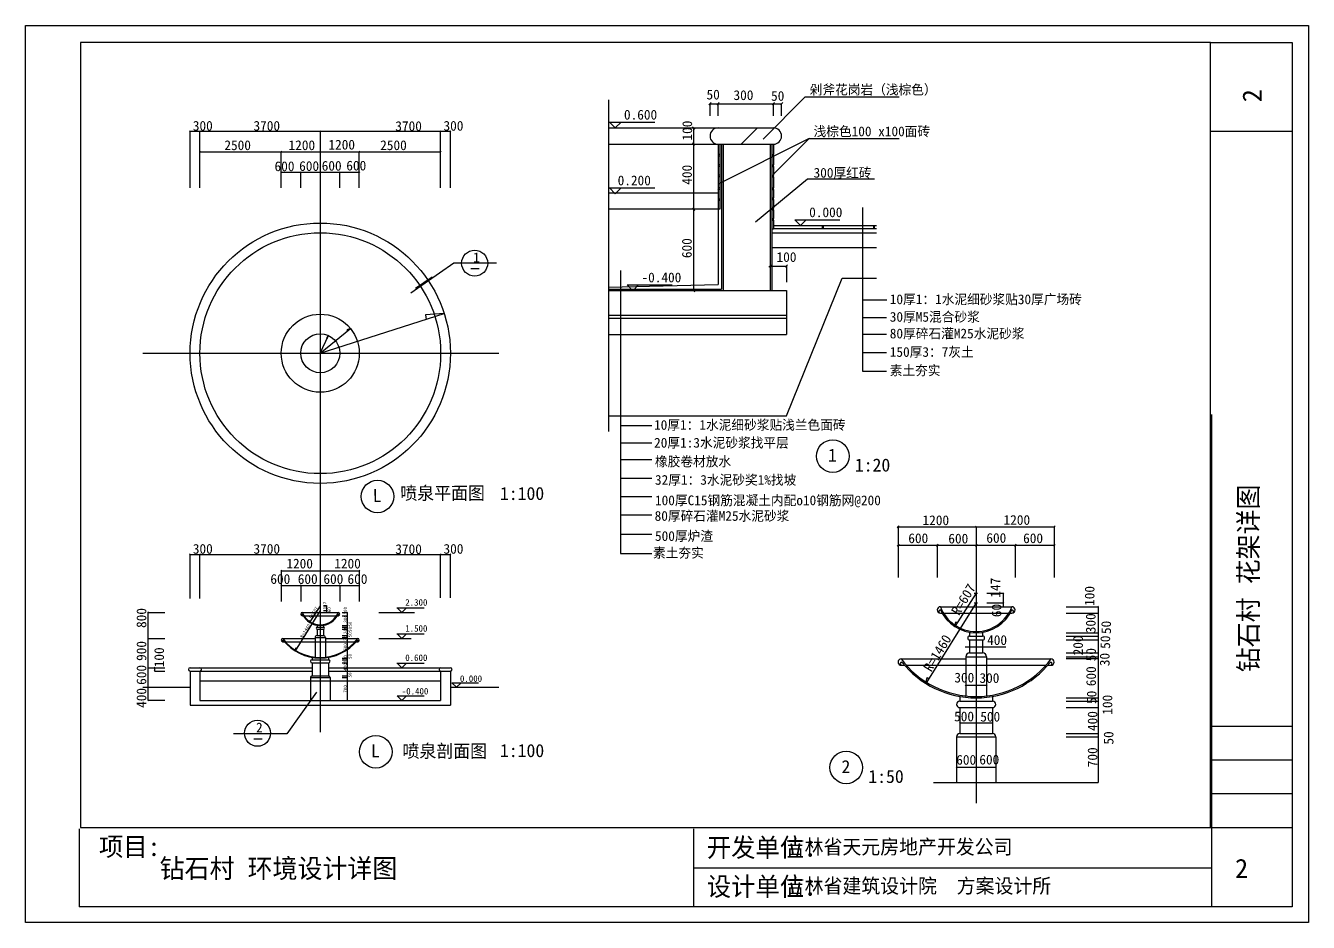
# Model space of a CAD drawing. Header units: metres. Extents: x 195460 to 277862, y -104274 to -16828.
# Drawn here: x 195460 to 234885, y -44433 to -16883 of the extents above; entities that cross this region are included whole.
import ezdxf

# ---------------------------------------------------------------- set-up
doc = ezdxf.new("R2010")
doc.units = ezdxf.units.M
for name, color, linetype in [('1', 2, 'Continuous'), ('PUB_TITLE', 7, 'Continuous'), ('SHU', 7, 'Continuous'), ('W_SH', 4, 'Continuous')]:
    doc.layers.add(name, color=color, linetype=linetype)

msp = doc.modelspace()

# ---------------------------------------------------------------- hatches: boundary and pattern name
at = {"layer": 'SHU'}
h = msp.add_hatch(dxfattribs=at)
h.set_pattern_fill('ANSI35', scale=500)
h.paths.add_polyline_path([(216744.72, -20524.41, -1), (216744.72, -20024.41), (218444.72, -20024.41, -1), (218444.72, -20524.41)])
h = msp.add_hatch(dxfattribs=at)
h.set_pattern_fill('ANSI31', scale=2500)
h.paths.add_polyline_path([(218344.72, -20524.41), (216894.72, -20524.41), (216894.72, -21463.55), (218344.72, -21463.55)])
h.paths.add_polyline_path([(218344.72, -21463.55), (216894.72, -21463.55), (216894.72, -22709.75), (218344.72, -22709.75)])
h.paths.add_polyline_path([(218344.72, -22709.75), (216894.72, -22709.75), (216894.72, -25024.41), (218344.72, -25024.41)])
h = msp.add_hatch(dxfattribs=at)
h.set_pattern_fill('AN31C', scale=2500)
h.set_pattern_definition([(45, (0, 0), (-5612.66, 5612.66), [])])
h.paths.add_polyline_path([(218844.72, -25774.41), (218844.72, -25024.41), (214123.98, -25024.41), (214121.61, -25026.78), (214119.23, -25024.41), (213375.92, -25024.41), (213375.92, -25774.41)])

# ---------------------------------------------------------------- linework, layer by layer
for p, q in [((231914.22, -43953.59), (231914.22, -28833.82)), ((197108.9, -41556.99), (197108.9, -43953.59)), ((215989.77, -41556.99), (215989.77, -43953.59)), ((215989.77, -42754.02), (231914.22, -42754.02))]:
    msp.add_line(p, q)
at = {"layer": 'PUB_TITLE'}
for p, q in [((195460.44, -16883.05), (234885.44, -16883.05)), ((195460.44, -44433.05), (195460.44, -16883.05)), ((234885.44, -16883.05), (234885.44, -44433.05)), ((231874.28, -17402.34), (197148.85, -17402.34)), ((197148.85, -17402.34), (197148.85, -41517.05)), ((231874.28, -41517.05), (231874.28, -17402.34)), ((234386.69, -17402.34), (234386.69, -43953.59)), ((197148.85, -41517.05), (231874.28, -41517.05)), ((234386.69, -43953.59), (197108.9, -43953.59)), ((234885.44, -44433.05), (195460.44, -44433.05))]:
    msp.add_line(p, q, dxfattribs=at)
at = {"layer": 'SHU'}
for p, q in [((213375.92, -19164.14), (213375.92, -29353.55)), ((216494.72, -19652.56), (216494.72, -19281.88)), ((216494.72, -19281.88), (218694.72, -19281.88)), ((216744.72, -19652.56), (216744.72, -19281.88)), ((218124.61, -20367.78), (219424.61, -19067.78)), ((218444.72, -19652.56), (218444.72, -19281.88)), ((218694.72, -19652.56), (218694.72, -19281.88)), ((219424.61, -19067.78), (222309.62, -19067.78)), ((213375.92, -20024.41), (218444.72, -20024.41)), ((213583.39, -20026.78), (213406.61, -19850)), ((213406.61, -19850), (214797.54, -19850)), ((213583.39, -20026.78), (213760.17, -19850)), ((215996.37, -25024.41), (215996.37, -20024.41)), ((200516.06, -20128.89), (208516.06, -20128.89)), ((200516.06, -21862.67), (200516.06, -20128.89)), ((200816.06, -21862.67), (200816.06, -20128.89)), ((204515.75, -20128.89), (204515.75, -38592.34)), ((208216.06, -21862.67), (208216.06, -20128.89)), ((208516.06, -21862.67), (208516.06, -20128.89)), ((219543.34, -20351.27), (216744.72, -21755.93)), ((218444.72, -21449.89), (219543.34, -20351.27)), ((219543.34, -20351.27), (222309.62, -20351.27)), ((200816.06, -20758.24), (208216.06, -20758.24)), ((203316.06, -21862.67), (203316.06, -20758.24)), ((205716.06, -21862.67), (205716.06, -20758.24)), ((213375.92, -20524.41), (218444.72, -20524.41)), ((216744.72, -20524.41), (216744.72, -20845.62)), ((216744.72, -20524.41), (216744.72, -20845.62)), ((216794.72, -20845.62), (216744.72, -20845.62)), ((216794.72, -20524.41), (216794.72, -22524.41)), ((216844.72, -20524.41), (216844.72, -24974.41)), ((216844.72, -20524.41), (218344.72, -20524.41)), ((216894.72, -20524.41), (216894.72, -25024.41)), ((218344.72, -20524.41), (218344.72, -25024.41)), ((218394.72, -20524.41), (218394.72, -25024.41)), ((218394.72, -20845.62), (218444.72, -20845.62)), ((218444.72, -20524.41), (218444.72, -20845.62)), ((216794.72, -20895.62), (216744.72, -20895.62)), ((216744.72, -20895.62), (216744.72, -21162.97)), ((216744.72, -20895.62), (216744.72, -21162.97)), ((216794.72, -21162.97), (216744.72, -21162.97)), ((216794.72, -21212.97), (216744.72, -21212.97)), ((216744.72, -21212.97), (216744.72, -21477.68)), ((216744.72, -21212.97), (216744.72, -21477.68)), ((218394.72, -20895.62), (218444.72, -20895.62)), ((218394.72, -21162.97), (218444.72, -21162.97)), ((218394.72, -21212.97), (218444.72, -21212.97)), ((218444.72, -20895.62), (218444.72, -21162.97)), ((218444.72, -21212.97), (218444.72, -21477.68)), ((203316.06, -21387.59), (205716.06, -21387.59)), ((203916.06, -21862.67), (203916.06, -21387.59)), ((205116.06, -21862.67), (205116.06, -21387.59)), ((216794.72, -21477.68), (216744.72, -21477.68)), ((216794.72, -21527.68), (216744.72, -21527.68)), ((216744.72, -21527.68), (216744.72, -21862.13)), ((216744.72, -21527.68), (216744.72, -21862.13)), ((217890.97, -22905.6), (219492.66, -21591.08)), ((218394.72, -21477.68), (218444.72, -21477.68)), ((218394.72, -21527.68), (218444.72, -21527.68)), ((218444.72, -21527.68), (218444.72, -21862.13)), ((219492.66, -21591.08), (221550.46, -21591.08)), ((213375.92, -22024.41), (216744.72, -22024.41)), ((213583.39, -22046.32), (213406.61, -21869.55)), ((213406.61, -21869.55), (214797.54, -21869.55)), ((213583.39, -22046.32), (213760.17, -21869.55)), ((216794.72, -21862.13), (216744.72, -21862.13)), ((216794.72, -21912.13), (216744.72, -21912.13)), ((216744.72, -21912.13), (216744.72, -22176.83)), ((216744.72, -21912.13), (216744.72, -22176.83)), ((216744.72, -21912.13), (216744.72, -22176.83)), ((218394.72, -21862.13), (218444.72, -21862.13)), ((218394.72, -21912.13), (218444.72, -21912.13)), ((218444.72, -21912.13), (218444.72, -22176.83)), ((218444.72, -21912.13), (218444.72, -22176.83)), ((216744.72, -22176.83), (216744.72, -22209.7)), ((216794.72, -22209.7), (216744.72, -22209.7)), ((216794.72, -22259.7), (216744.72, -22259.7)), ((216744.72, -22259.7), (216744.72, -22524.41)), ((216744.72, -22259.7), (216744.72, -22524.41)), ((216744.72, -22259.7), (216744.72, -22524.41)), ((216744.72, -22259.7), (216744.72, -24834.04)), ((218394.72, -22176.83), (218444.72, -22176.83)), ((218394.72, -22226.83), (218444.72, -22226.83)), ((218444.72, -22226.83), (218444.72, -22492.94)), ((216744.72, -22524.41), (213375.92, -22524.41)), ((216794.72, -22524.41), (216744.72, -22524.41)), ((218394.72, -22492.94), (218444.72, -22492.94)), ((218394.72, -22542.94), (218444.72, -22542.94)), ((218394.72, -22807.65), (218444.72, -22807.65)), ((218394.72, -22857.65), (218444.72, -22857.65)), ((218444.72, -22542.94), (218444.72, -22807.65)), ((218444.72, -22542.94), (218444.72, -22807.65)), ((218444.72, -22857.65), (218444.72, -23114.41)), ((219275.65, -23024.41), (219098.87, -22847.63)), ((219098.87, -22847.63), (220489.8, -22847.63)), ((219275.65, -23024.41), (219452.43, -22847.63)), ((221180.64, -22472.46), (221180.64, -27495.7)), ((218394.72, -23129.01), (218444.72, -23129.01)), ((218394.72, -23251.54), (221611.39, -23251.54)), ((218444.72, -23024.41), (221611.39, -23024.41)), ((218444.72, -23114.41), (221611.39, -23114.41)), ((218444.72, -23114.41), (221611.39, -23114.41)), ((219944.72, -23024.41), (219944.72, -23114.41)), ((219969.72, -23024.41), (219969.72, -23114.41)), ((221515.63, -23024.41), (221515.63, -23114.41)), ((221540.63, -23024.41), (221540.63, -23114.41)), ((218394.72, -23701.54), (221611.39, -23701.54)), ((207294.52, -25090.29), (208625.65, -24175)), ((208625.65, -24175), (209935.49, -24175)), ((209146.49, -24346.43), (209404.14, -24346.43)), ((213740.15, -24408.96), (213740.15, -33100.67)), ((218344.72, -24270.2), (218844.72, -24270.2)), ((218844.72, -24270.2), (218844.72, -24763.15)), ((213375.92, -24917.71), (216744.72, -24834.04)), ((218844.72, -28874.41), (220560.05, -24641.63)), ((220560.05, -24641.63), (221611.39, -24641.63)), ((213375.92, -24974.41), (216844.72, -24974.41)), ((213375.92, -25024.41), (218844.72, -25024.41)), ((214121.61, -25026.78), (213944.83, -24850)), ((213944.83, -24850), (215335.75, -24850)), ((214121.61, -25026.78), (214298.38, -24850)), ((218844.72, -25024.41), (218844.72, -26374.41)), ((221180.64, -25311.84), (221930.4, -25311.84)), ((204516.06, -26946.72), (208326.98, -25731.44)), ((208326.98, -25731.44), (207754.89, -25771.8)), ((207754.89, -25771.8), (207774.08, -25907.76)), ((213375.92, -25774.41), (218844.72, -25774.41)), ((213375.92, -25874.41), (218844.72, -25874.41)), ((221180.64, -25851.05), (221920.64, -25851.05)), ((204516.06, -26946.72), (205443.32, -26185.02)), ((204516.06, -26946.72), (204769.36, -26402.81)), ((204769.36, -26402.81), (204704.21, -26475.46)), ((205443.32, -26185.02), (205331.37, -26225.35)), ((205331.37, -26225.35), (205347.75, -26263.54)), ((213375.92, -26374.41), (218844.72, -26374.41)), ((221180.64, -26363.25), (221920.64, -26363.25)), ((204704.21, -26475.46), (204724.01, -26500.19)), ((199057.93, -26946.72), (209999.46, -26946.72)), ((221180.64, -26929.47), (221920.64, -26929.47)), ((221180.64, -27495.7), (221920.64, -27495.7)), ((213375.92, -28874.41), (218844.72, -28874.41)), ((213740.15, -29164.11), (214706.17, -29164.11)), ((213740.15, -29703.32), (214706.17, -29703.32)), ((213740.15, -30215.51), (214706.17, -30215.51)), ((213740.15, -30781.74), (214706.17, -30781.74)), ((213740.15, -31347.96), (214706.17, -31347.96)), ((213740.15, -31914.19), (214706.17, -31914.19)), ((222274.97, -32278.22), (222274.97, -33835.76)), ((222274.97, -32278.22), (227074.97, -32278.22)), ((224674.36, -32278.22), (224674.36, -40767.84)), ((227074.97, -32278.22), (227074.97, -33835.76)), ((213740.15, -32507.43), (214706.17, -32507.43)), ((213740.15, -33100.67), (214706.17, -33100.67)), ((222274.97, -32847.29), (227074.97, -32847.29)), ((223474.97, -32847.29), (223474.97, -33835.76)), ((225874.97, -32847.29), (225874.97, -33835.76)), ((200516.06, -33126.44), (208516.06, -33126.44)), ((200516.06, -34479.7), (200516.06, -33126.44)), ((200816.06, -34479.7), (200816.06, -33126.44)), ((208216.06, -34467.54), (208216.06, -33126.44)), ((208516.06, -34467.54), (208516.06, -33126.44)), ((203316.06, -33631.06), (203316.06, -34575.52)), ((203316.06, -33631.06), (205716.06, -33631.06)), ((205716.06, -33631.06), (205716.06, -34575.52)), ((203316.06, -34081.28), (205716.06, -34081.28)), ((203916.06, -34081.28), (203916.06, -34575.52)), ((205116.06, -34081.28), (205116.06, -34575.52)), ((224674.97, -34615.85), (223132.08, -37094.94)), ((224674.97, -34321.57), (224016.55, -35341.85)), ((224617.97, -34322.52), (224717.28, -34322.52)), ((224617.97, -34616.84), (224717.28, -34616.84)), ((225000.54, -34321.57), (225514.34, -34321.57)), ((225000.54, -34615.85), (225514.34, -34615.85)), ((225514.34, -34735.85), (225514.34, -34321.57)), ((199230.34, -37612.64), (199230.34, -34912.64)), ((199230.34, -34912.64), (199737.46, -34912.64)), ((204516.06, -34852.64), (203744.62, -36092.19)), ((203966.06, -34912.64), (205066.06, -34912.64)), ((203966.06, -35012.64), (203992.34, -35012.64)), ((204015.66, -35012.64), (205016.46, -35012.64)), ((204516.06, -34705.5), (204186.85, -35215.64)), ((204618.11, -34705.5), (204714.91, -34705.5)), ((204618.11, -34852.64), (204714.91, -34852.64)), ((204714.91, -34912.64), (204714.91, -34705.5)), ((205039.79, -35012.64), (205066.06, -35012.64)), ((205192.95, -34912.64), (205345.28, -34912.64)), ((205192.95, -35012.64), (205345.28, -35012.64)), ((205345.28, -34912.64), (205345.28, -35712.64)), ((206311.37, -34912.64), (207411.37, -34912.64)), ((206870.89, -34772.17), (207705.81, -34772.17)), ((207022.01, -34913.59), (206880.59, -34772.17)), ((207020.12, -34913.59), (207161.54, -34772.17)), ((223574.97, -34735.85), (225774.97, -34735.85)), ((223574.97, -34935.85), (223627.53, -34935.85)), ((223674.18, -34935.85), (225675.77, -34935.85)), ((225722.42, -34935.85), (225774.97, -34935.85)), ((227441.33, -34735.85), (228425.49, -34735.85)), ((227441.33, -34935.85), (228425.49, -34935.85)), ((228425.49, -34735.85), (228425.49, -36335.85)), ((204186.85, -35215.64), (204205.03, -35145.64)), ((204205.03, -35145.64), (204224.09, -35157.94)), ((204416.06, -35304.16), (204416.06, -35362.64)), ((204416.06, -35362.64), (204616.06, -35362.64)), ((204416.06, -35422.64), (204616.06, -35422.64)), ((204416.06, -35422.64), (204416.06, -35622.64)), ((204616.06, -35304.16), (204616.06, -35362.64)), ((204616.06, -35422.64), (204616.06, -35622.64)), ((205192.95, -35312.64), (205345.28, -35312.64)), ((205192.95, -35362.64), (205345.28, -35362.64)), ((205192.95, -35422.64), (205345.28, -35422.64)), ((224016.55, -35341.85), (224052.9, -35201.85)), ((224052.9, -35201.85), (224091.02, -35226.45)), ((199230.34, -35712.64), (199737.46, -35712.64)), ((203366.06, -35712.64), (204356.06, -35712.64)), ((203366.06, -35812.64), (203416.06, -35812.64)), ((203442.75, -35812.64), (205589.38, -35812.64)), ((204356.06, -35682.64), (204676.06, -35682.64)), ((204356.06, -35682.64), (204356.06, -36289.17)), ((204416.06, -35622.64), (204616.06, -35622.64)), ((204676.06, -35682.64), (204676.06, -36289.17)), ((204676.06, -35712.64), (205666.06, -35712.64)), ((205192.95, -35622.64), (205345.28, -35622.64)), ((205192.95, -35682.64), (205345.28, -35682.64)), ((205345.28, -35712.64), (205345.28, -37612.64)), ((205616.06, -35812.64), (205666.06, -35812.64)), ((206320.93, -35712.64), (207310.93, -35712.64)), ((206870.89, -35572.17), (207705.81, -35572.17)), ((207022.01, -35713.59), (206880.59, -35572.17)), ((207020.12, -35713.59), (207161.54, -35572.17)), ((224474.97, -35518.89), (224474.97, -35635.85)), ((224474.97, -35635.85), (224874.97, -35635.85)), ((224474.97, -35755.85), (224874.97, -35755.85)), ((224474.97, -35755.85), (224474.97, -36155.85)), ((224874.97, -35518.89), (224874.97, -35635.85)), ((224874.97, -35755.85), (224874.97, -36155.85)), ((227441.33, -35535.85), (228425.49, -35535.85)), ((227441.33, -35635.85), (228425.49, -35635.85)), ((227441.33, -35755.85), (228425.49, -35755.85)), ((203744.62, -36092.19), (203763.71, -36000.03)), ((203763.71, -36000.03), (203791.29, -36017.2)), ((224339.82, -35964.34), (225587.34, -35964.34)), ((224474.97, -36155.85), (224874.97, -36155.85)), ((227441.33, -36155.85), (228425.49, -36155.85)), ((199230.34, -36612.64), (199737.46, -36612.64)), ((199426.39, -36712.64), (199426.39, -36612.64)), ((200516.06, -36612.64), (204266.06, -36612.64)), ((204266.06, -36296.08), (204266.06, -36362.64)), ((204266.06, -36362.64), (204766.06, -36362.64)), ((204266.06, -36462.64), (204766.06, -36462.64)), ((204266.06, -36462.64), (204266.06, -36862.64)), ((204766.06, -36296.08), (204766.06, -36362.64)), ((204766.06, -36462.64), (204766.06, -36862.64)), ((204766.06, -36612.64), (208516.06, -36612.64)), ((205192.95, -36312.64), (205345.28, -36312.64)), ((205192.95, -36362.64), (205345.28, -36362.64)), ((205192.95, -36462.64), (205345.28, -36462.64)), ((206870.89, -36472.17), (207705.81, -36472.17)), ((207022.01, -36613.59), (206880.59, -36472.17)), ((207020.12, -36613.59), (207161.54, -36472.17)), ((222374.97, -36335.85), (224354.97, -36335.85)), ((222374.97, -36535.85), (222474.97, -36535.85)), ((222528.35, -36535.85), (226821.6, -36535.85)), ((224354.97, -36275.85), (224994.97, -36275.85)), ((224354.97, -36275.85), (224354.97, -37488.9)), ((224994.97, -36275.85), (224994.97, -37488.9)), ((224994.97, -36335.85), (226974.97, -36335.85)), ((226874.97, -36535.85), (226974.97, -36535.85)), ((228425.49, -36335.85), (227440.91, -36335.85)), ((227441.33, -36275.85), (228425.49, -36275.85)), ((228425.49, -36335.85), (228425.49, -40135.85)), ((199426.39, -36712.64), (199737.46, -36712.64)), ((200516.06, -36712.64), (200516.06, -37762.64)), ((200516.06, -36712.64), (204266.06, -36712.64)), ((200816.06, -36712.64), (200816.06, -37612.64)), ((200816.06, -37012.64), (208216.06, -37012.64)), ((204216.06, -36912.64), (204816.06, -36912.64)), ((204216.06, -36912.64), (204216.06, -37612.64)), ((204266.06, -36862.64), (204766.06, -36862.64)), ((204766.06, -36712.64), (208516.06, -36712.64)), ((204816.06, -36912.64), (204816.06, -37612.64)), ((205192.95, -36862.64), (205345.28, -36862.64)), ((205192.95, -36912.64), (205345.28, -36912.64)), ((208216.06, -36712.64), (208216.06, -37612.64)), ((208216.06, -36712.64), (208516.06, -36712.64)), ((208516.06, -36712.64), (208516.06, -37762.64)), ((223132.08, -37094.94), (223170.27, -36910.63)), ((223170.27, -36910.63), (223225.43, -36944.96)), ((199057.93, -37212.64), (200516.06, -37212.64)), ((204398.52, -37362.52), (203491.21, -38644.52)), ((208516.06, -37212.64), (209999.46, -37212.64)), ((208702.25, -37212.64), (208560.83, -37071.22)), ((208560.83, -37071.22), (209376.04, -37071.22)), ((208702.25, -37212.64), (208843.67, -37071.22)), ((224354.97, -37146.87), (224994.97, -37146.87)), ((199735.03, -37612.64), (199230.34, -37612.64)), ((200516.06, -37762.64), (208516.06, -37762.64)), ((200816.06, -37612.64), (208216.06, -37612.64)), ((207021.54, -37613.12), (206880.12, -37471.7)), ((206880.12, -37471.7), (207705.81, -37471.7)), ((207021.54, -37613.12), (207162.96, -37471.7)), ((224174.97, -37502.72), (224174.97, -37635.85)), ((224174.97, -37635.85), (225174.97, -37635.85)), ((224174.97, -37835.85), (225174.97, -37835.85)), ((224174.97, -37835.85), (224174.97, -38635.85)), ((225174.97, -37502.72), (225174.97, -37635.85)), ((225174.97, -37835.85), (225174.97, -38635.85)), ((227441.33, -37535.85), (228425.49, -37535.85)), ((227441.33, -37635.85), (228425.49, -37635.85)), ((227441.33, -37835.85), (228425.49, -37835.85)), ((224174.97, -38303.69), (225174.97, -38303.69)), ((224174.97, -38635.85), (225174.97, -38635.85)), ((227441.33, -38635.85), (228425.49, -38635.85)), ((203491.21, -38644.52), (201848.66, -38644.52)), ((202472.5, -38790.59), (202730.15, -38790.59)), ((224074.97, -38735.85), (225274.97, -38735.85)), ((224074.97, -38735.85), (224074.97, -40135.85)), ((225274.97, -38735.85), (225274.97, -40135.85)), ((227441.33, -38735.85), (228425.49, -38735.85)), ((224074.97, -39666.17), (225274.97, -39666.17)), ((223362.96, -40135.85), (228425.49, -40135.85))]:
    msp.add_line(p, q, dxfattribs=at)
for points in [[(216528.49, -19248.11), (216457.78, -19318.82)], [(216778.49, -19248.11), (216707.78, -19318.82)], [(218478.49, -19248.11), (218407.78, -19318.82)], [(218728.49, -19248.11), (218657.78, -19318.82)], [(216030.13, -20058.17), (215959.42, -19987.46)], [(200502.56, -20142.39), (200530.84, -20114.11)], [(200509.31, -20135.64), (200523.45, -20121.5)], [(200509.31, -20135.64), (200523.45, -20121.5)], [(200802.56, -20142.39), (200830.84, -20114.11)], [(200809.31, -20135.64), (200823.45, -20121.5)], [(200809.31, -20135.64), (200823.45, -20121.5)], [(204502.25, -20142.39), (204530.53, -20114.11)], [(204509, -20135.64), (204523.14, -20121.5)], [(208202.56, -20142.39), (208230.84, -20114.11)], [(208209.31, -20135.64), (208223.45, -20121.5)], [(208209.31, -20135.64), (208223.45, -20121.5)], [(208502.56, -20142.39), (208530.84, -20114.11)], [(208509.31, -20135.64), (208523.45, -20121.5)], [(216030.13, -20558.17), (215959.42, -20487.46)], [(200802.56, -20771.74), (200830.84, -20743.46)], [(200809.31, -20764.99), (200823.45, -20750.85)], [(200809.31, -20764.99), (200823.45, -20750.85)], [(203302.56, -20771.74), (203330.84, -20743.46)], [(203309.31, -20764.99), (203323.45, -20750.85)], [(203309.31, -20764.99), (203323.45, -20750.85)], [(204502.25, -20771.74), (204530.53, -20743.46)], [(204509, -20764.99), (204523.14, -20750.85)], [(204509, -20764.99), (204523.14, -20750.85)], [(205702.56, -20771.74), (205730.84, -20743.46)], [(205709.31, -20764.99), (205723.45, -20750.85)], [(205709.31, -20764.99), (205723.45, -20750.85)], [(208202.56, -20771.74), (208230.84, -20743.46)], [(208209.31, -20764.99), (208223.45, -20750.85)], [(208209.31, -20764.99), (208223.45, -20750.85)], [(203302.56, -21401.09), (203330.84, -21372.81)], [(203309.31, -21394.34), (203323.45, -21380.2)], [(203309.31, -21394.34), (203323.45, -21380.2)], [(203902.56, -21401.09), (203930.84, -21372.81)], [(203909.31, -21394.34), (203923.45, -21380.2)], [(203909.31, -21394.34), (203923.45, -21380.2)], [(204502.25, -21401.09), (204530.53, -21372.81)], [(204509, -21394.34), (204523.14, -21380.2)], [(204509, -21394.34), (204523.14, -21380.2)], [(205102.56, -21401.09), (205130.84, -21372.81)], [(205109.31, -21394.34), (205123.45, -21380.2)], [(205109.31, -21394.34), (205123.45, -21380.2)], [(205702.56, -21401.09), (205730.84, -21372.81)], [(205709.31, -21394.34), (205723.45, -21380.2)], [(205709.31, -21394.34), (205723.45, -21380.2)], [(216030.13, -22558.17), (215959.42, -22487.46)], [(218378.49, -24236.43), (218307.78, -24307.14)], [(218878.49, -24236.43), (218807.78, -24307.14)], [(207447.53, -24948.73), (207954.81, -24605.01)], [(216030.13, -25058.17), (215959.42, -24987.46)], [(222247.96, -32305.24), (222304.53, -32248.67)], [(222261.47, -32291.73), (222289.75, -32263.45)], [(222261.47, -32291.73), (222289.75, -32263.45)], [(222261.47, -32291.73), (222289.75, -32263.45)], [(222262.09, -32291.11), (222290.37, -32262.83)], [(224661.47, -32291.73), (224689.75, -32263.45)], [(227047.96, -32305.24), (227104.53, -32248.67)], [(227061.47, -32291.73), (227089.75, -32263.45)], [(227061.47, -32291.73), (227089.75, -32263.45)], [(227061.47, -32291.73), (227089.75, -32263.45)], [(227062.09, -32291.11), (227090.37, -32262.83)], [(200502.56, -33139.94), (200530.84, -33111.66)], [(200802.56, -33139.94), (200830.84, -33111.66)], [(204502.25, -33139.94), (204530.53, -33111.66)], [(208202.56, -33139.94), (208230.84, -33111.66)], [(208502.56, -33139.94), (208530.84, -33111.66)], [(222247.96, -32874.3), (222304.53, -32817.73)], [(222261.47, -32860.79), (222289.75, -32832.51)], [(222261.47, -32860.79), (222289.75, -32832.51)], [(222261.47, -32860.79), (222289.75, -32832.51)], [(222262.09, -32860.18), (222290.37, -32831.89)], [(223447.96, -32874.3), (223504.53, -32817.73)], [(223461.47, -32860.79), (223489.75, -32832.51)], [(223461.47, -32860.79), (223489.75, -32832.51)], [(223461.47, -32860.79), (223489.75, -32832.51)], [(223462.09, -32860.18), (223490.37, -32831.89)], [(224647.35, -32874.92), (224703.92, -32818.35)], [(224660.85, -32861.41), (224689.14, -32833.13)], [(224660.85, -32861.41), (224689.14, -32833.13)], [(224661.47, -32860.79), (224689.75, -32832.51)], [(224661.47, -32860.79), (224689.75, -32832.51)], [(225847.96, -32874.3), (225904.53, -32817.73)], [(225861.47, -32860.79), (225889.75, -32832.51)], [(225861.47, -32860.79), (225889.75, -32832.51)], [(225861.47, -32860.79), (225889.75, -32832.51)], [(225862.09, -32860.18), (225890.37, -32831.89)], [(227047.96, -32874.3), (227104.53, -32817.73)], [(227061.47, -32860.79), (227089.75, -32832.51)], [(227061.47, -32860.79), (227089.75, -32832.51)], [(227061.47, -32860.79), (227089.75, -32832.51)], [(227062.09, -32860.18), (227090.37, -32831.89)], [(200509.31, -33133.19), (200523.45, -33119.05)], [(200509.31, -33133.19), (200523.45, -33119.05)], [(200809.31, -33133.19), (200823.45, -33119.05)], [(200809.31, -33133.19), (200823.45, -33119.05)], [(200809.31, -33133.19), (200823.45, -33119.05)], [(204509, -33133.19), (204523.14, -33119.05)], [(204509, -33133.19), (204523.14, -33119.05)], [(204509.31, -33132.88), (204523.45, -33118.74)], [(208209.31, -33133.19), (208223.45, -33119.05)], [(208209.31, -33133.19), (208223.45, -33119.05)], [(208209.31, -33133.19), (208223.45, -33119.05)], [(208509.31, -33133.19), (208523.45, -33119.05)], [(208509.31, -33133.19), (208523.45, -33119.05)], [(208509.31, -33133.19), (208523.45, -33119.05)], [(203302.56, -33644.56), (203330.84, -33616.28)], [(203309.31, -33637.81), (203323.45, -33623.67)], [(203309.31, -33637.81), (203323.45, -33623.67)], [(203309.31, -33637.81), (203323.45, -33623.67)], [(203309.62, -33637.5), (203323.76, -33623.36)], [(204509.31, -33637.81), (204523.45, -33623.67)], [(205702.56, -33644.56), (205730.84, -33616.28)], [(205709.31, -33637.81), (205723.45, -33623.67)], [(205709.31, -33637.81), (205723.45, -33623.67)], [(205709.31, -33637.81), (205723.45, -33623.67)], [(205709.62, -33637.5), (205723.76, -33623.36)], [(203302.56, -34094.79), (203330.84, -34066.51)], [(203309.31, -34088.04), (203323.45, -34073.89)], [(203309.31, -34088.04), (203323.45, -34073.89)], [(203309.31, -34088.04), (203323.45, -34073.89)], [(203309.62, -34087.73), (203323.76, -34073.59)], [(203902.56, -34094.79), (203930.84, -34066.51)], [(203909.31, -34088.04), (203923.45, -34073.89)], [(203909.31, -34088.04), (203923.45, -34073.89)], [(203909.31, -34088.04), (203923.45, -34073.89)], [(203909.62, -34087.73), (203923.76, -34073.59)], [(204502.25, -34095.1), (204530.53, -34066.81)], [(204509, -34088.35), (204523.14, -34074.2)], [(204509, -34088.35), (204523.14, -34074.2)], [(204509.31, -34088.04), (204523.45, -34073.89)], [(204509.31, -34088.04), (204523.45, -34073.89)], [(205102.56, -34094.79), (205130.84, -34066.51)], [(205109.31, -34088.04), (205123.45, -34073.89)], [(205109.31, -34088.04), (205123.45, -34073.89)], [(205109.31, -34088.04), (205123.45, -34073.89)], [(205109.62, -34087.73), (205123.76, -34073.59)], [(205702.56, -34094.79), (205730.84, -34066.51)], [(205709.31, -34088.04), (205723.45, -34073.89)], [(205709.31, -34088.04), (205723.45, -34073.89)], [(205709.31, -34088.04), (205723.45, -34073.89)], [(205709.62, -34087.73), (205723.76, -34073.59)], [(225527.84, -34335.07), (225499.56, -34306.79)], [(225527.84, -34629.36), (225499.56, -34601.07)], [(199243.85, -34926.15), (199215.57, -34897.87)], [(199237.1, -34919.4), (199222.95, -34905.25)], [(199223.59, -34919.4), (199237.73, -34905.25)], [(199223.59, -34919.4), (199237.73, -34905.25)], [(204721.66, -34712.25), (204707.52, -34698.11)], [(204721.66, -34859.4), (204707.52, -34845.25)], [(204721.66, -34919.4), (204707.52, -34905.25)], [(205352.04, -34919.4), (205337.89, -34905.25)], [(205352.04, -35019.4), (205337.89, -35005.25)], [(225527.84, -34749.36), (225499.56, -34721.07)], [(228438.99, -34749.36), (228410.71, -34721.07)], [(228438.99, -34949.36), (228410.71, -34921.07)], [(205352.04, -35319.4), (205337.89, -35305.25)], [(205352.04, -35369.4), (205337.89, -35355.25)], [(205352.04, -35429.4), (205337.89, -35415.25)], [(199243.85, -35726.15), (199215.57, -35697.87)], [(199237.1, -35719.4), (199222.95, -35705.25)], [(199237.1, -35719.4), (199222.95, -35705.25)], [(199223.59, -35719.4), (199237.73, -35705.25)], [(199223.59, -35719.4), (199237.73, -35705.25)], [(205352.04, -35629.4), (205337.89, -35615.25)], [(205352.04, -35689.4), (205337.89, -35675.25)], [(205352.04, -35719.4), (205337.89, -35705.25)], [(228438.99, -35549.36), (228410.71, -35521.07)], [(228438.99, -35649.36), (228410.71, -35621.07)], [(228438.99, -35769.36), (228410.71, -35741.07)], [(224488.48, -35950.84), (224460.2, -35979.12)], [(224888.48, -35950.84), (224860.2, -35979.12)], [(228438.99, -36169.36), (228410.71, -36141.07)], [(228438.99, -36289.36), (228410.71, -36261.07)], [(199243.85, -36626.15), (199215.57, -36597.87)], [(199237.1, -36619.4), (199222.95, -36605.25)], [(199237.1, -36619.4), (199222.95, -36605.25)], [(199223.59, -36619.4), (199237.73, -36605.25)], [(199223.59, -36619.4), (199237.73, -36605.25)], [(199439.9, -36626.15), (199411.61, -36597.87)], [(199433.14, -36619.4), (199419, -36605.25)], [(199433.14, -36619.4), (199419, -36605.25)], [(199433.14, -36619.4), (199419, -36605.25)], [(199419.64, -36619.4), (199433.78, -36605.25)], [(199419.64, -36619.4), (199433.78, -36605.25)], [(205352.04, -36319.4), (205337.89, -36305.25)], [(205352.04, -36369.4), (205337.89, -36355.25)], [(205352.04, -36469.4), (205337.89, -36455.25)], [(228438.99, -36349.36), (228410.71, -36321.07)], [(199439.9, -36726.15), (199411.61, -36697.87)], [(199433.14, -36719.4), (199419, -36705.25)], [(199433.14, -36719.4), (199419, -36705.25)], [(199433.14, -36719.4), (199419, -36705.25)], [(199433.14, -36719.4), (199419, -36705.25)], [(199419.64, -36719.4), (199433.78, -36705.25)], [(199419.64, -36719.4), (199433.78, -36705.25)], [(205352.04, -36869.4), (205337.89, -36855.25)], [(205352.04, -36919.4), (205337.89, -36905.25)], [(199243.85, -37226.15), (199215.57, -37197.87)], [(199237.1, -37219.4), (199222.95, -37205.25)], [(199237.1, -37219.4), (199222.95, -37205.25)], [(199223.59, -37219.4), (199237.73, -37205.25)], [(199223.59, -37219.4), (199237.73, -37205.25)], [(224368.48, -37133.37), (224340.2, -37161.65)], [(224687.86, -37133.37), (224659.58, -37161.65)], [(225008.48, -37133.37), (224980.2, -37161.65)], [(199243.85, -37626.15), (199215.57, -37597.87)], [(199237.1, -37619.4), (199222.95, -37605.25)], [(199237.1, -37619.4), (199222.95, -37605.25)], [(199223.59, -37619.4), (199237.73, -37605.25)], [(199223.59, -37619.4), (199237.73, -37605.25)], [(205352.04, -37619.4), (205337.89, -37605.25)], [(228438.99, -37549.36), (228410.71, -37521.07)], [(228438.99, -37649.36), (228410.71, -37621.07)], [(228438.99, -37849.36), (228410.71, -37821.07)], [(224188.48, -38290.19), (224160.2, -38318.47)], [(224687.86, -38290.19), (224659.58, -38318.47)], [(225188.48, -38290.19), (225160.2, -38318.47)], [(228438.99, -38649.36), (228410.71, -38621.07)], [(228438.99, -38749.36), (228410.71, -38721.07)], [(224088.48, -39652.66), (224060.2, -39680.95)], [(224687.86, -39652.66), (224659.58, -39680.95)], [(225288.48, -39652.66), (225260.2, -39680.95)], [(228438.99, -40149.36), (228410.71, -40121.07)], [(228438.99, -40149.36), (228410.71, -40121.07)]]:
    msp.add_lwpolyline(points, dxfattribs=at)
for centre, radius in [((204516.06, -26946.72), 4000), ((204516.06, -26946.72), 3700), ((209261.57, -24179.53), 400), ((204516.06, -26946.72), 1200), ((204516.06, -26946.72), 600), ((220266.97, -30107.32), 500), ((206274.59, -31349.34), 500), ((202587.58, -38623.69), 400), ((206222.1, -39192.26), 500), ((220681.22, -39675.43), 500)]:
    msp.add_circle(centre, radius, dxfattribs=at)
for centre, radius, start, end in [((216744.72, -20274.41), 250, 90, 270), ((218444.72, -20274.41), 250, 270, 90), ((216726.91, -20870.62), 30.7, 305.48, 54.52), ((218462.54, -20870.62), 30.7, 125.48, 234.52), ((216726.91, -21187.97), 30.7, 305.48, 54.52), ((218462.54, -21187.97), 30.7, 125.48, 234.52), ((216726.91, -21502.68), 30.7, 305.48, 54.52), ((218462.54, -21502.68), 30.7, 125.48, 234.52), ((216726.91, -21887.13), 30.7, 305.48, 54.52), ((218462.54, -21887.13), 30.7, 125.48, 234.52), ((216726.91, -22234.7), 30.7, 305.48, 54.52), ((218462.54, -22201.83), 30.7, 125.48, 234.52), ((218462.54, -22517.94), 30.7, 125.48, 234.52), ((218462.54, -22832.65), 30.7, 125.48, 234.52), ((203966.06, -34962.64), 50, 90, 270), ((203967.46, -34987.64), 25.04, 93.19, 266.81), ((204516.06, -34705.5), 607.14, 205.06, 334.94), ((204516.06, -34705.5), 587.14, 200.66, 339.34), ((205066.06, -34962.64), 50, 270, 90), ((205064.67, -34987.64), 25.04, 273.19, 86.81), ((223574.97, -34835.85), 100, 90, 270), ((223577.76, -34885.85), 50.08, 93.19, 266.81), ((224674.97, -34321.57), 1214.29, 205.06, 334.94), ((224674.97, -34321.57), 1174.29, 200.66, 339.34), ((225774.97, -34835.85), 100, 270, 90), ((225772.19, -34885.85), 50.08, 273.19, 86.81), ((204416.06, -35392.64), 30, 90, 270), ((204616.06, -35392.64), 30, 270, 90), ((203366.06, -35762.64), 50, 90, 270), ((203375.32, -35788.49), 25.87, 92.13, 249.04), ((204516.06, -34852.64), 1440, 216.68, 323.32), ((204516.06, -34852.64), 1460, 218.56, 321.44), ((204416.06, -35682.64), 60, 90, 180), ((204616.06, -35682.64), 60, 0, 90), ((205656.81, -35788.49), 25.87, 290.96, 87.87), ((205666.06, -35762.64), 50, 270, 90), ((224474.97, -35695.85), 60, 90, 270), ((224874.97, -35695.85), 60, 270, 90), ((224474.97, -36275.85), 120, 90, 180), ((224874.97, -36275.85), 120, 0, 90), ((200516.06, -36662.64), 50, 90, 270), ((200816.06, -36662.64), 50, 270, 90), ((204266.06, -36412.64), 50, 90, 270), ((204766.06, -36412.64), 50, 270, 90), ((208216.06, -36662.64), 50, 90, 270), ((208516.06, -36662.64), 50, 270, 90), ((222374.97, -36435.85), 100, 90, 270), ((222393.48, -36487.55), 51.73, 92.13, 249.04), ((224674.97, -34615.85), 2880, 216.68, 323.32), ((224674.97, -34615.85), 2920, 218.56, 321.44), ((226956.47, -36487.55), 51.73, 290.96, 87.87), ((226974.97, -36435.85), 100, 270, 90), ((204266.06, -36912.64), 50, 90, 180), ((204766.06, -36912.64), 50, 0, 90), ((224174.97, -37735.85), 100, 90, 270), ((225174.97, -37735.85), 100, 270, 90), ((224174.97, -38735.85), 100, 90, 180), ((225174.97, -38735.85), 100, 0, 90)]:
    msp.add_arc(centre, radius, start, end, dxfattribs=at)
at = {"layer": 'W_SH'}
for p, q in [((231874.28, -17402.34), (234386.69, -17402.34)), ((231874.28, -20120.66), (234386.69, -20120.66)), ((231874.28, -38402.95), (234386.69, -38402.95)), ((231874.28, -39440.98), (234386.69, -39440.98)), ((231874.28, -40479.02), (234386.69, -40479.02)), ((231874.28, -41517.05), (234386.69, -41517.05))]:
    msp.add_line(p, q, dxfattribs=at)
msp.add_lwpolyline([(231874.28, -41517.05), (231874.28, -17402.34), (197148.85, -17402.34), (197148.85, -41517.05), (231874.28, -41517.05)], dxfattribs=at)

# ---------------------------------------------------------------- texts
for s, height, p in [('50', 300, (216387.74, -19149.97)), ('300', 300, (217216.69, -19167.99)), ('50', 300, (218371.62, -19191.01)), ('剁斧花岗岩（浅棕色）', 300, (219558.98, -18996.87)), ('0.600', 300, (213850.51, -19768.59)), ('300', 300, (200598.85, -20110.12)), ('3700', 300, (202463.36, -20110.12)), ('3700', 300, (206822.65, -20118.69)), ('300', 300, (208303.2, -20110.12)), ('浅棕色100 x100面砖', 300, (219677.71, -20280.36)), ('2500', 300, (201568.5, -20706.34)), ('1200', 300, (203540.52, -20706.34)), ('1200', 300, (204766.82, -20689.78)), ('2500', 300, (206357.69, -20706.34)), ('600', 300, (203110.92, -21353.18)), ('600', 300, (203867.49, -21346.05)), ('600', 300, (204559.83, -21338.91)), ('600', 300, (205316.41, -21331.78)), ('300厚红砖', 300, (219677.71, -21552.47)), ('0.200', 300, (213656.4, -21788.13)), ('0.000', 300, (219542.77, -22766.22)), ('1', 300, (209215.7, -24153.22)), ('100', 300, (218539.83, -24142.46)), ('-0.400', 300, (214388.73, -24768.59)), ('10厚1：1水泥细砂浆贴30厚广场砖', 300, (222020.17, -25439.93)), ('30厚M5混合砂浆', 300, (222020.17, -25979.14)), ('80厚碎石灌M25水泥砂浆', 300, (222020.17, -26491.33)), ('150厚3：7灰土', 300, (222020.17, -27057.56)), ('素土夯实', 300, (222020.17, -27623.78)), ('10厚1：1水泥细砂浆贴浅兰色面砖', 300, (214774.81, -29299.3)), ('20厚1:3水泥砂浆找平层', 300, (214775.7, -29847.07)), ('橡胶卷材放水', 300, (214803.41, -30421.85)), ('32厚1：3水泥砂奖1%找坡', 300, (214803.41, -30988.07)), ('100厚C15钢筋混凝土内配o10钢筋网@200', 300, (214803.41, -31616.87)), ('80厚碎石灌M25水泥砂浆', 300, (214792.68, -32095.49)), ('1200', 300, (223026.7, -32228.86)), ('1200', 300, (225517.14, -32219.59)), ('500厚炉渣', 300, (214803.41, -32713.76)), ('600', 300, (222589.79, -32781.53)), ('600', 300, (223819.89, -32790.8)), ('600', 300, (224988.54, -32772.26)), ('600', 300, (226118.66, -32781.53)), ('300', 300, (200598.85, -33107.67)), ('3700', 300, (202463.36, -33107.67)), ('3700', 300, (206822.65, -33116.24)), ('300', 300, (208303.2, -33107.67)), ('素土夯实', 300, (214745.05, -33228.75)), ('1200', 300, (203473.88, -33560.01)), ('1200', 300, (204946.42, -33560.01)), ('600', 300, (202981.71, -34034.5)), ('600', 300, (203824.09, -34034.5)), ('600', 300, (204612.54, -34034.5)), ('600', 300, (205353.88, -34034.5)), ('2.300', 200, (207128.39, -34703.21)), ('1.500', 200, (207128.39, -35503.21)), ('400', 300, (225012.15, -35910.99)), ('0.600', 200, (207128.39, -36403.21)), ('0.000', 200, (208809.1, -37044.42)), ('300', 300, (224004.85, -37062.92)), ('300', 300, (224776.56, -37075.56)), ('-0.400', 200, (207021.69, -37432.29)), ('500', 300, (223997.63, -38256.81)), ('500', 300, (224801.86, -38264.05)), ('2', 300, (202541.71, -38597.38)), ('600', 300, (224062.83, -39589.17)), ('600', 300, (224772.88, -39581.93)), ('项目:', 575.21, (197712.91, -42395.03)), ('开发单位：', 575.21, (216396.04, -42420.27)), ('吉林省天元房地产开发公司', 446.88, (218821.88, -42336.49)), ('钻石村 环境设计详图', 589.88, (199579.97, -43070.72)), ('2', 589.88, (232633.23, -43070.72)), ('设计单位：', 575.21, (216396.04, -43619.85)), ('吉林省建筑设计院  方案设计所', 446.88, (218821.88, -43536.06))]:
    msp.add_text(s, height=height).set_placement(p)
for s, height, rotation, p in [('2', 589.88, 90, (233451.66, -19236.42)), ('100', 300, 90, (215944.15, -20413.14)), ('400', 300, 90, (215937.1, -21770.06)), ('600', 300, 90, (215932.44, -24024.95)), ('钻石村 花架详图', 589.88, 90, (233337.93, -36749.45)), ('147', 300, 90, (225417.45, -34459.18)), ('R=607', 300, 58.7, (224146.57, -35025.08)), ('100', 300, 90, (228311.44, -34710.91)), ('147', 100, 90, (204703.27, -34816.97)), ('60', 300, 90, (225451.15, -35056.24)), ('800', 300, 90, (199168.13, -35387.95)), ('R=607', 100, 58.7, (204251.86, -35107.46)), ('60', 100, 90, (204837.9, -34907.31)), ('100', 100, 90, (205333.45, -34976.38)), ('300', 100, 90, (205333.45, -35226.68)), ('300', 300, 90, (228345.33, -35550.21)), ('R=1460', 100, 58.7, (203975.8, -35702.64)), ('200', 100, 90, (205333.45, -35575.37)), ('50', 100, 90, (205482.89, -35514.81)), ('50', 100, 90, (205483.34, -35349.47)), ('50', 300, 90, (228820.23, -35575.64)), ('900', 300, 90, (199168.13, -36400.96)), ('30', 100, 90, (205333.45, -35781.95)), ('50', 100, 90, (205480.91, -35678.18)), ('R=1460', 300, 58.7, (223293.09, -36760.44)), ('200', 300, 90, (227954.62, -36230.53)), ('50', 300, 90, (228792.77, -36029.82)), ('100', 300, 90, (199713.89, -36596.66)), ('600', 100, 90, (205333.45, -36089.35)), ('100', 100, 90, (205333.45, -36459.43)), ('50', 100, 90, (205477.81, -36340.86)), ('50', 300, 90, (228353.36, -36413.14)), ('30', 300, 90, (228775.05, -36563.28)), ('600', 300, 90, (199168.13, -37136.15)), ('400', 100, 90, (205333.45, -36702.17)), ('600', 300, 90, (228357.38, -37178.08)), ('50', 100, 90, (205481.06, -36912.24)), ('400', 300, 90, (199168.13, -37844.64)), ('700', 100, 90, (205333.45, -37378.53)), ('50', 300, 90, (228372.95, -37723.9)), ('100', 300, 90, (228858.83, -38053.92)), ('400', 300, 90, (228401.81, -38554.89)), ('50', 300, 90, (228894.56, -38971.93)), ('700', 300, 90, (228401.81, -39667.61))]:
    msp.add_text(s, height=height, rotation=rotation).set_placement(p)
at = {"layer": '1'}
for s, p in [('1', (220121.29, -30281.19)), ('1:20', (220946.95, -30582.72)), ('L', (206128.92, -31523.2)), ('喷泉平面图', (206975.25, -31445.37)), ('1:100', (210038.42, -31456.73)), ('L', (206076.43, -39366.13)), ('喷泉剖面图', (207043.4, -39370.49)), ('1:100', (210038.42, -39356.64)), ('2', (220535.54, -39849.29)), ('1:50', (221361.2, -40150.82))]:
    msp.add_text(s, height=400, rotation=0.05, dxfattribs=at).set_placement(p)

doc.saveas('drawing.dxf')
